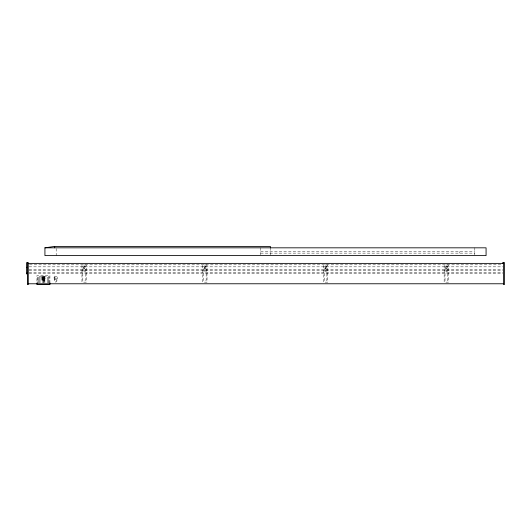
<?xml version="1.0" encoding="UTF-8"?>
<svg xmlns="http://www.w3.org/2000/svg" width="531" height="531" viewBox="0 0 531 531"><rect width="100%" height="100%" fill="white"/><g stroke="black" fill="none" stroke-linecap="round" stroke-linejoin="round"><path stroke-width="0.4" stroke-dasharray="2.65 1.99" d="M260.615 251.714L474.814 251.714M260.615 253.128L474.814 253.128M29.537 264.816L501.888 264.816M29.072 266.834L502.718 266.834M29.072 269.715L502.718 269.715M29.072 270.584L502.718 270.584M29.072 272.602L502.718 272.602M29.072 273.2L502.718 273.2M37.807 277.653L49.058 277.653M37.807 278.47L49.058 278.47M37.807 279.691L49.058 279.691M37.807 280.507L49.058 280.507M37.807 281.735L49.058 281.735M37.807 282.552L49.058 282.552M474.814 247.824L474.814 255.603M459.315 251.714L459.315 253.128M270.385 247.824L270.385 255.603M260.615 247.824L260.615 254.827M56.186 248.601L56.186 255.603M49.927 282.957L49.927 275.616L36.938 275.616L36.938 282.14M49.058 282.957L49.058 276.432L37.807 276.432L37.807 283.773M42.228 277.003L42.261 280.826L44.292 280.892L44.345 276.897L42.228 277.003M83.526 267.007C83.354 274.872 86.732 264.252 83.526 267.007M204.289 267.007C204.116 274.872 207.495 264.252 204.289 267.007M325.058 267.007C324.886 274.872 328.264 264.252 325.058 267.007M445.821 267.007C445.648 274.872 449.027 264.252 445.821 267.007M41.703 277.56L41.703 280.229L42.759 282.014L43.476 282.153L44.704 280.819A5.708 5.708 0 0 0 44.704 276.963L43.476 275.629L42.128 276.452L41.703 277.56M42.108 277.899L42.427 280.713L43.429 281.324L44.345 280.328A4.261 4.261 0 0 0 44.345 277.454L43.429 276.459L42.108 277.899M42.493 278.224L43.018 280.454L43.993 279.857A2.854 2.854 0 0 0 43.993 277.925L43.018 277.335L42.493 278.224M42.599 278.748L42.785 279.24L42.599 278.748M43.117 278.748L43.31 279.24L43.117 278.748M43.635 278.748L43.827 279.24L43.635 278.748M54.049 277.56L54.474 281.33L55.821 282.153L57.049 280.819A5.708 5.708 0 0 0 57.049 276.963L55.821 275.629L55.098 275.775L54.049 277.56M54.454 277.899L54.454 279.89L55.237 281.218L56.286 281.012L56.691 280.328A4.261 4.261 0 0 0 56.691 277.454L55.775 276.459L54.454 277.899M55.264 278.576L55.363 279.472L55.974 279.352A1.354 1.354 0 0 0 55.974 278.436L55.682 278.118L55.264 278.576M83.925 267.259L83.706 267.969L84.356 268.673L84.356 267.259L83.925 267.259M83.925 270.113L83.706 270.823L84.356 271.527L84.356 270.113L83.925 270.113M204.654 267.259L204.435 267.969L205.085 268.673L205.085 267.259L204.654 267.259M204.654 270.113L204.435 270.823L205.085 271.527L205.085 270.113L204.654 270.113M325.384 267.259L325.384 268.673L325.815 268.673L325.815 267.259L325.384 267.259M325.384 270.113L325.171 270.823L325.815 271.527L325.815 270.113L325.384 270.113M446.113 267.259L445.901 267.969L446.551 268.673L446.763 267.969L446.113 267.259M446.113 270.113L446.113 271.527L446.551 271.527L446.551 270.113L446.113 270.113M86.287 265.015L81.96 265.015L81.96 282.14L86.287 282.14L86.287 265.015M207.017 265.015L202.689 265.015L202.689 282.14L207.017 282.14L207.017 265.015M327.746 265.015L323.419 265.015L323.419 282.14L327.746 282.14L327.746 265.015M448.476 265.015L444.148 265.015L444.148 282.14L448.476 282.14L448.476 265.015M85.425 266.642L82.823 266.642L82.823 280.507L85.425 280.507L85.425 266.642M206.154 266.642L203.552 266.642L203.552 280.507L206.154 280.507L206.154 266.642M326.884 266.642L324.288 266.642L324.288 280.507L326.884 280.507L326.884 266.642M447.613 266.642L445.018 266.642L445.018 280.507L447.613 280.507L447.613 266.642"/><path stroke-width="0.8" d="M44.929 247.824L486.071 247.824L486.071 255.603L44.929 255.603L44.929 247.824L54.66 246.411L270.385 246.411L270.385 247.824M27.413 262.566L28.282 262.566L28.282 284.589L27.413 284.589L27.413 262.533M503.587 262.566L504.45 262.566L504.45 284.589L503.587 284.589L503.587 262.533M28.282 263.383L503.587 263.383M26.55 267.372L27.413 267.372M26.55 273.213L27.413 273.213M28.282 283.773L503.587 283.773M502.718 262.533L502.718 263.628M54.66 246.411L54.66 247.824M49.927 282.957L49.927 284.589L36.938 284.589L36.938 282.957M26.55 262.533L26.55 274.023"/></g></svg>
